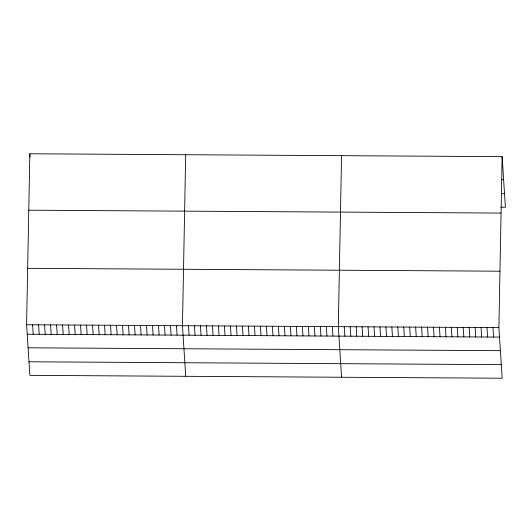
<?xml version="1.0" encoding="UTF-8"?>
<svg xmlns="http://www.w3.org/2000/svg" width="532" height="532" viewBox="0 0 532 532"><rect width="100%" height="100%" fill="white"/><g stroke="black" fill="none" stroke-linecap="round" stroke-linejoin="round"><path stroke-width="0.8" d="M502.128 156.647L498.896 327.626L502.168 378.225L29.872 375.353L26.6 324.753L29.832 153.775L502.128 156.647L505.4 207.247L500.938 207.221M185.688 154.726L182.456 325.697L185.728 376.297M341.544 155.67L338.319 326.648L341.591 377.248M501.39 179.69L503.618 179.703M501.55 193.661L504.522 193.681M28.761 210.2L501.064 213.073M27.664 268.327L499.967 271.2M26.6 324.753L498.896 327.626M27.212 334.229L499.515 337.102M28.09 347.802L500.393 350.674M28.994 361.78L501.297 364.653M492.951 327.586L493.563 337.069M487.006 327.552L487.618 337.029M481.054 327.513L481.673 336.995M475.109 327.479L475.721 336.956M469.164 327.439L469.776 336.922M463.212 327.406L463.824 336.889M457.267 327.366L457.879 336.849M451.322 327.333L451.934 336.816M445.37 327.3L445.982 336.776M439.425 327.26L440.037 336.743M433.48 327.227L434.092 336.703M427.529 327.187L428.14 336.67M421.583 327.153L422.195 336.636M415.632 327.113L416.25 336.596M409.687 327.08L410.298 336.563M403.741 327.04L404.353 336.523M397.79 327.007L398.408 336.49M391.845 326.974L392.456 336.45M385.899 326.934L386.511 336.417M379.948 326.901L380.566 336.377M374.003 326.861L374.614 336.344M368.058 326.828L368.669 336.31M362.106 326.788L362.718 336.271M356.161 326.754L356.773 336.237M350.216 326.721L350.827 336.197M344.264 326.681L344.876 336.164M332.32 326.608L332.939 336.091M326.329 326.575L326.941 336.051M320.331 326.535L320.949 336.018M314.339 326.502L314.951 335.978M308.347 326.462L308.959 335.945M302.349 326.429L302.961 335.905M296.357 326.389L296.969 335.872M290.359 326.355L290.971 335.838M284.367 326.315L284.979 335.798M278.369 326.282L278.987 335.765M272.377 326.242L272.989 335.725M266.386 326.209L266.998 335.692M260.387 326.169L260.999 335.652M254.396 326.136L255.008 335.619M248.397 326.096L249.009 335.579M242.406 326.063L243.018 335.546M236.407 326.023L237.026 335.506M230.416 325.99L231.028 335.473M224.418 325.95L225.036 335.433M218.426 325.917L219.038 335.399M212.434 325.883L213.046 335.36M206.436 325.843L207.048 335.326M200.444 325.81L201.056 335.286M194.446 325.77L195.058 335.253M188.454 325.737L189.066 335.213M176.464 325.664L177.076 335.14M170.473 325.624L171.085 335.107M164.474 325.591L165.086 335.067M158.483 325.551L159.095 335.034M152.485 325.518L153.096 334.994M146.493 325.478L147.105 334.961M140.495 325.444L141.113 334.921M134.503 325.404L135.115 334.887M128.505 325.371L129.123 334.854M122.513 325.331L123.125 334.814M116.521 325.298L117.133 334.781M110.523 325.258L111.135 334.741M104.531 325.225L105.143 334.708M98.533 325.185L99.145 334.668M92.541 325.152L93.153 334.635M86.543 325.112L87.162 334.595M80.551 325.079L81.163 334.562M74.56 325.039L75.172 334.522M68.561 325.005L69.173 334.488M62.57 324.966L63.182 334.448M56.572 324.932L57.183 334.415M50.58 324.899L51.192 334.375M44.582 324.859L45.2 334.342M29.832 153.775L30.031 156.94M38.59 324.826L39.202 334.302M32.592 324.786L33.21 334.269"/></g></svg>
